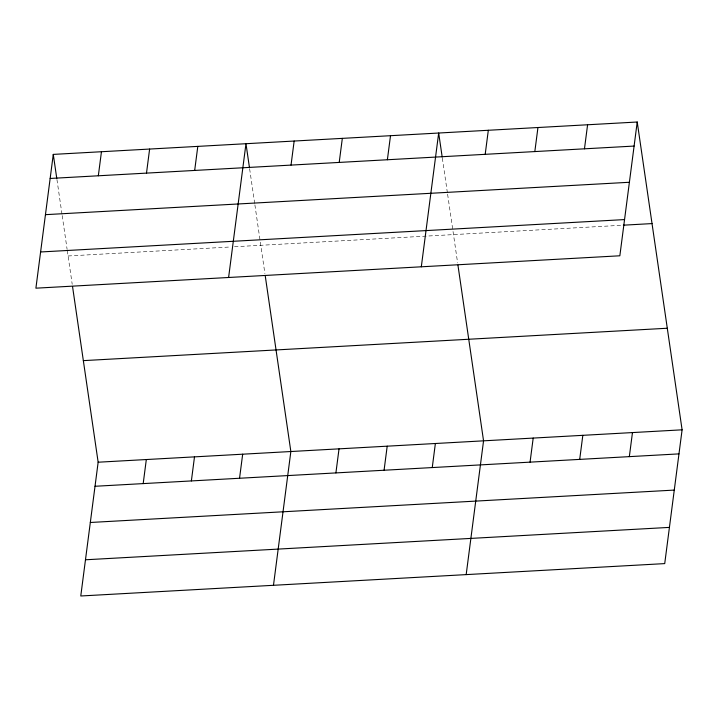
<?xml version="1.0" encoding="UTF-8"?>
<svg xmlns="http://www.w3.org/2000/svg" width="718" height="718" viewBox="0 0 718 718"><rect width="100%" height="100%" fill="white"/><g stroke="black" fill="none" stroke-linecap="round" stroke-linejoin="round"><path stroke-width="0.54" stroke-dasharray="3.59 2.69" d="M68.084 255.976L230.128 246.992M234.508 246.75L623.359 225.183M442.342 158.148L447.44 193.097M447.601 194.192L457.626 262.95M249.64 168.838L254.737 203.786M254.899 204.881L264.915 273.639M56.937 179.518L62.035 214.476M62.188 215.571L67.124 249.424M67.286 250.519L72.213 284.328"/><path stroke-width="1.08" d="M53.276 154.397L35.9 288.178L619.849 255.787L637.225 122.015L53.276 154.397L56.776 178.432M98.33 175.784L101.453 151.731M72.536 286.5L98.151 462.212L80.775 595.985L664.724 563.603L682.1 429.822L637.225 122.015M146.499 173.11L149.622 149.057M143.196 483.6L146.319 459.538M194.677 170.444L197.8 146.382M191.374 480.925L194.497 456.872M228.602 277.489L245.978 143.708L249.478 167.743M239.552 478.251L242.675 454.198M291.032 165.095L294.156 141.042M273.477 585.305L290.853 451.523L265.238 275.811M339.21 162.421L342.333 138.368M335.907 472.911L339.031 448.849M387.379 159.755L390.511 135.693M384.076 470.236L387.199 446.183M421.313 266.8L438.68 133.027L442.189 157.054M432.254 467.562L435.377 443.509M485.197 154.325L488.321 130.272M466.179 574.615L483.555 440.834L457.94 265.13M534.829 151.57L537.953 127.517M530.063 462.141L533.196 438.079M584.47 148.823L587.593 124.761M579.704 459.385L582.828 435.332M629.336 456.63L632.468 432.577M50.152 178.459L634.102 146.068M45.449 214.664L629.399 182.273M40.603 251.973L624.552 219.582M623.359 225.183L652.034 223.585M83.342 360.633L667.291 328.243M98.151 462.212L682.1 429.822M95.018 486.274L678.977 453.884M90.315 522.48L674.274 490.089M85.478 559.78L669.427 527.389"/></g></svg>
